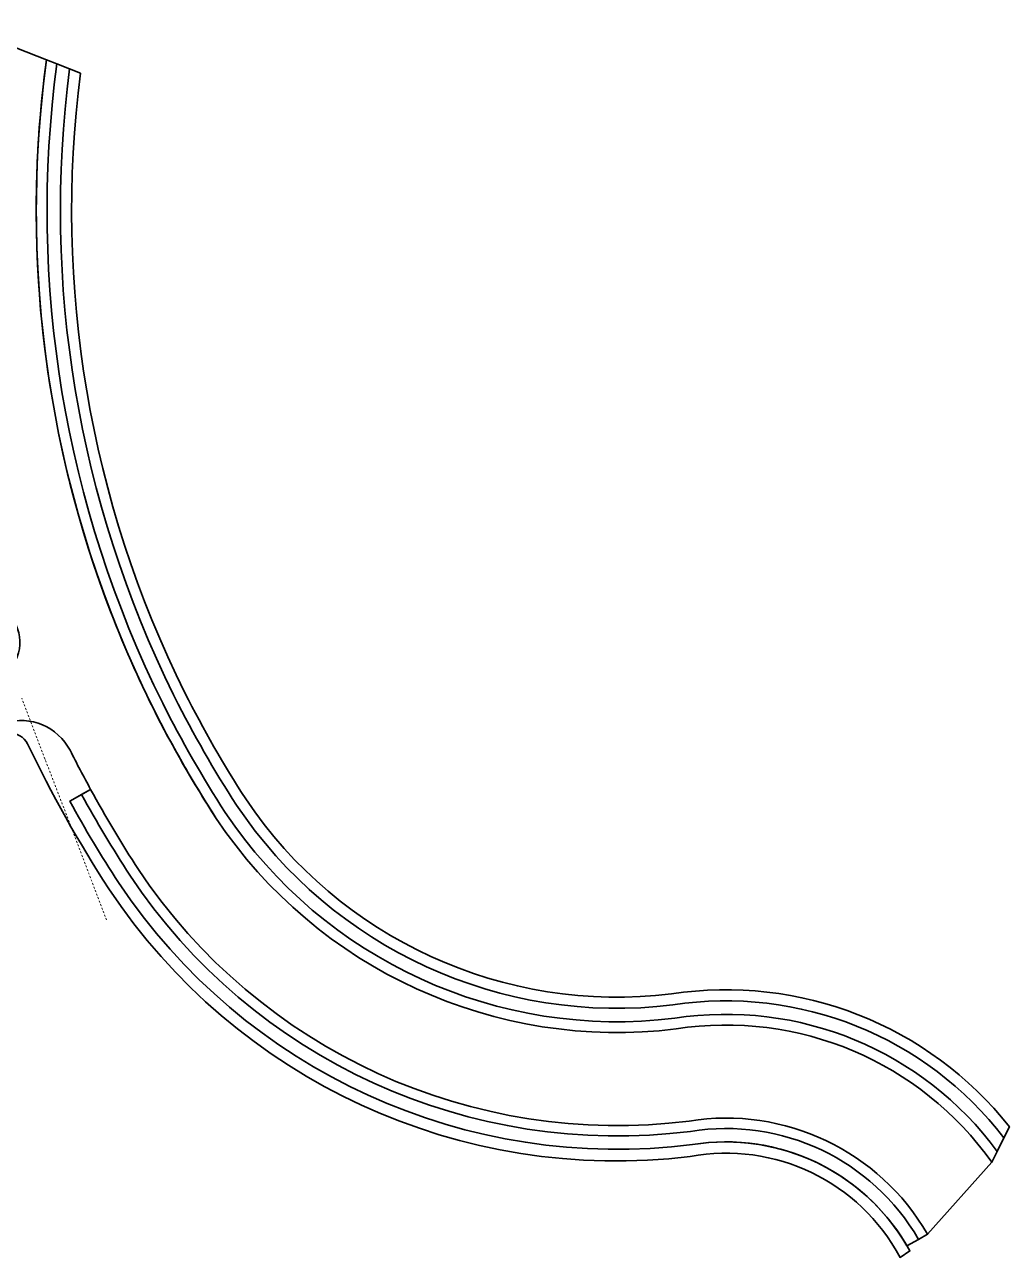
# Model space of a CAD drawing. Header units: centimetres. Extents: x -31080 to -6328, y -33733 to -17169.
# Drawn here: x -19551 to -6328, y -33733 to -17169 of the extents above; entities that cross this region are included whole.
import ezdxf

# ---------------------------------------------------------------- set-up
doc = ezdxf.new("R2010")
doc.units = ezdxf.units.CM
doc.header["$MEASUREMENT"] = 0
doc.linetypes.add('Dot & Dashed', pattern=[50.270832, 23.8125, -13.229167, 0, -13.229166])
doc.layers.add('A - objekti 1 gjendja faktike_Pen_No__2', color=8, linetype='Continuous', lineweight=15)
doc.layers.add('Site & Landscape - Terrain_Pen_No__6', color=5, linetype='Continuous', lineweight=35)
doc.layers.add('Site & Landscape - Terrain', color=7, linetype='Continuous')

# ---------------------------------------------------------------- blocks, each defined once
blk = doc.blocks.new('Mesh_1', base_point=(-19764, -26690))
at = {"layer": 'Site & Landscape - Terrain_Pen_No__6', "color": 5, "linetype": 'Continuous', "lineweight": 35, "flags": 128}
blk.add_lwpolyline([(-19764, -26690, -0.289991), (-19512, -26832, 0.032931), (-18421, -28781, 0.284007), (-10613, -32377, -0.326754), (-7796, -33733), (-7663, -33647, 0.317539), (-10582, -32218, -0.28468), (-18291, -28696, -0.020811), (-18944, -27603), (-18665, -27445, -0.008679), (-18941, -26919, 0.354905), (-19815, -26547), (-19883, -26562), (-19850, -26709)], format="xyb", close=True, dxfattribs=at)
blk = doc.blocks.new('Mesh_2', base_point=(-20459, -17169))
at = {"layer": 'Site & Landscape - Terrain_Pen_No__6', "color": 5, "linetype": 'Continuous', "lineweight": 35, "flags": 128}
blk.add_lwpolyline([(-20459, -17169), (-20521, -17590, -0.351554), (-21253, -18187), (-21258, -18787), (-21145, -18789, -0.41292), (-20649, -19288, 0.093318), (-19648, -25286, -0.453694), (-20015, -25977), (-19883, -26562), (-19815, -26547, -0.354905), (-18941, -26919, 0.008679), (-18665, -27445, 0.018286), (-18024, -28520, 0.28442), (-10628, -31901, -0.31056), (-7426, -33422), (-6562, -32456, 0.28408), (-10802, -30663, -0.283313), (-16979, -27834, -0.026798), (-17823, -26360, -0.150372), (-19258, -17642)], format="xyb", close=True, dxfattribs=at)
blk = doc.blocks.new('Mesh_3', base_point=(-18944, -27603))
at = {"layer": 'Site & Landscape - Terrain_Pen_No__6', "color": 5, "linetype": 'Continuous', "lineweight": 35, "flags": 128}
blk.add_lwpolyline([(-18944, -27603, 0.020811), (-18291, -28696, 0.28468), (-10582, -32218, -0.310847), (-7704, -33580), (-7548, -33491, 0.310679), (-10608, -32040, -0.284535), (-18141, -28597, -0.018261), (-18786, -27514)], format="xyb", close=True, dxfattribs=at)
blk = doc.blocks.new('Mesh_4', base_point=(-18786, -27514))
at = {"layer": 'Site & Landscape - Terrain_Pen_No__6', "color": 5, "linetype": 'Continuous', "lineweight": 35, "flags": 128}
blk.add_lwpolyline([(-18786, -27514, 0.018261), (-18141, -28597, 0.284535), (-10608, -32040, -0.310679), (-7548, -33491), (-7426, -33422, 0.31056), (-10628, -31901, -0.28442), (-18024, -28520, -0.018286), (-18665, -27445)], format="xyb", close=True, dxfattribs=at)
blk = doc.blocks.new('Mesh_5', base_point=(-18947, -17764))
at = {"layer": 'Site & Landscape - Terrain_Pen_No__6', "color": 5, "linetype": 'Continuous', "lineweight": 35, "flags": 128}
blk.add_lwpolyline([(-18947, -17764, 0.148227), (-17551, -26176), (-17535, -26208, 0.026831), (-16707, -27655, 0.28299), (-10847, -30341, -0.273734), (-6401, -32127), (-6328, -31977, 0.269492), (-10867, -30193, -0.282835), (-16582, -27573, -0.026676), (-17398, -26148), (-17398, -26148, -0.14833), (-18803, -17821)], format="xyb", close=True, dxfattribs=at)
blk = doc.blocks.new('Mesh_6', base_point=(-17696, -26289))
at = {"layer": 'Site & Landscape - Terrain_Pen_No__6', "color": 5, "linetype": 'Continuous', "lineweight": 35, "flags": 128}
blk.add_lwpolyline([(-17696, -26289, 0.026854), (-16858, -27754, 0.283171), (-10822, -30520, -0.279252), (-6490, -32309), (-6401, -32127, 0.273734), (-10847, -30341, -0.28299), (-16707, -27655, -0.026831), (-17535, -26208), (-17551, -26176, -0.148227), (-18947, -17764), (-19119, -17696, 0.149763), (-17693, -26295)], format="xyb", close=True, dxfattribs=at)
blk = doc.blocks.new('Mesh_7', base_point=(-18468, -24866))
at = {"layer": 'Site & Landscape - Terrain_Pen_No__6', "color": 5, "linetype": 'Continuous', "lineweight": 35, "flags": 128}
blk.add_lwpolyline([(-18468, -24866, 0.027093), (-17823, -26360, 0.013891), (-17405, -27135, 0.012891), (-16979, -27834, 0.283313), (-10802, -30663, -0.28408), (-6562, -32456), (-6490, -32309, 0.279252), (-10822, -30520, -0.283171), (-16858, -27754, -0.026854), (-17696, -26289), (-17693, -26295, -0.149763), (-19119, -17696), (-19258, -17642, 0.12278)], format="xyb", close=True, dxfattribs=at)

msp = doc.modelspace()

# ---------------------------------------------------------------- linework, layer by layer
at = {"layer": 'A - objekti 1 gjendja faktike_Pen_No__2', "color": 8, "linetype": 'Dot & Dashed', "lineweight": 15}
msp.add_lwpolyline([(-18453, -29198), (-19589, -26219)], dxfattribs=at)

# ---------------------------------------------------------------- block references
at = {"layer": 'Site & Landscape - Terrain', "color": 5, "lineweight": 35}
for name, p in [('Mesh_2', (-20459, -17169)), ('Mesh_7', (-18468, -24866)), ('Mesh_6', (-17696, -26289)), ('Mesh_5', (-18947, -17764)), ('Mesh_1', (-19764, -26690)), ('Mesh_4', (-18786, -27514)), ('Mesh_3', (-18944, -27603))]:
    msp.add_blockref(name, p, dxfattribs=at)

doc.saveas('drawing.dxf')
